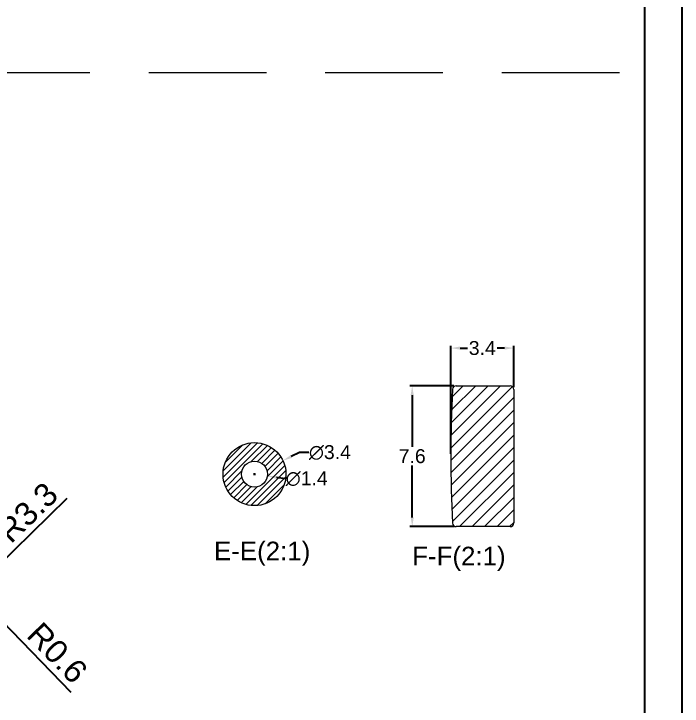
# Model space of a CAD drawing. Header units: millimetres. Extents: x 1336 to 2438, y 1230 to 1601.
# Drawn here: x 2365.4 to 2437.6, y 1377.4 to 1452.1 of the extents above; entities that cross this region are included whole.
import ezdxf

# ---------------------------------------------------------------- set-up
doc = ezdxf.new("R2010")
doc.units = ezdxf.units.MM
doc.linetypes.add('HIDDEN', pattern=[9.525, 6.35, -3.175])
doc.layers.add('Dimension', color=3, linetype='Continuous')
doc.layers.add('Text', color=4, linetype='Continuous')
doc.styles.get("Standard").update_dxf_attribs({"font": 'arial.ttf'})
doc.styles.add('宋体', font='SimSun.ttf')
doc.dimstyles.new('ISO-25', dxfattribs={"dimtxt": 2.5, "dimasz": 2.5, "dimexe": 1.25, "dimexo": 0.625, "dimtad": 1, "dimtxsty": 'Standard', "dimcen": 2.5, "dimadec": 0, "dimazin": 0, "dimtfac": 1, "dimtmove": 0, "dimatfit": 3, "dimfxl": 1, "dimarcsym": 0})
doc.dimstyles.get("Standard").update_dxf_attribs({"dimtxt": 0.18, "dimasz": 0.18, "dimexe": 0.18, "dimexo": 0.0625, "dimgap": 0.09, "dimtad": 0, "dimtih": 1, "dimtoh": 1, "dimdec": 4, "dimzin": 0, "dimdsep": 46, "dimtxsty": 'Standard', "dimcen": 0.09, "dimadec": 0, "dimazin": 0, "dimtfac": 1, "dimtdec": 4, "dimtofl": 0, "dimtmove": 0, "dimatfit": 3, "dimfxl": 1, "dimtolj": 1, "dimtzin": 0, "dimarcsym": 0})
doc.dimstyles.new('Standard$0', dxfattribs={"dimtxt": 2.3, "dimasz": 2, "dimexe": 1, "dimexo": 1, "dimgap": 1, "dimtad": 0, "dimtih": 1, "dimtoh": 1, "dimdec": 1, "dimzin": 0, "dimdsep": 46, "dimtxsty": 'Standard', "dimcen": 0, "dimclrd": 4, "dimclre": 4, "dimclrt": 4, "dimadec": 1, "dimazin": 0, "dimtfac": 1, "dimtdec": 1, "dimtofl": 0, "dimtmove": 0, "dimatfit": 0, "dimfxl": 1, "dimtolj": 1, "dimtzin": 0, "dimarcsym": 0})

# ---------------------------------------------------------------- blocks, each defined once
blk = doc.blocks.new('*D198')
at = {"layer": 'Defpoints', "color": 0, "transparency": 16777216}
for p in [(2361.986, 1388.804), (2362.404, 1388.373)]:
    blk.add_point(p, dxfattribs=at)
at = {"layer": 'Dimension', "color": 0, "lineweight": -2, "transparency": 16777216}
for p, q in [((2361.986, 1388.804), (2362.404, 1388.373)), ((2371.583, 1378.898), (2364.143, 1386.577))]:
    blk.add_line(p, q, dxfattribs=at)
at = {"layer": 'Dimension', "color": 0, "transparency": 16777216}
blk.add_solid([(2364.443, 1386.867), (2363.844, 1386.287), (2362.404, 1388.373)], dxfattribs=at)
at = {"layer": 'Dimension', "color": 0, "transparency": 16777216, "insert": (2370.099, 1383.163), "char_height": 2.5, "attachment_point": 5, "rotation": 314.09198}
blk.add_mtext('R0.6', dxfattribs=at)
blk = doc.blocks.new('*D199')
at = {"layer": 'Defpoints', "color": 0, "transparency": 16777216}
for p in [(2361.687, 1390.603), (2359.311, 1388.29)]:
    blk.add_point(p, dxfattribs=at)
at = {"layer": 'Dimension', "color": 0, "lineweight": -2, "transparency": 16777216}
for p, q in [((2371.142, 1399.805), (2363.478, 1392.346)), ((2359.311, 1388.29), (2361.687, 1390.603))]:
    blk.add_line(p, q, dxfattribs=at)
at = {"layer": 'Dimension', "color": 0, "transparency": 16777216}
blk.add_solid([(2363.188, 1392.645), (2363.769, 1392.048), (2361.687, 1390.603)], dxfattribs=at)
at = {"layer": 'Dimension', "color": 0, "transparency": 16777216, "insert": (2366.879, 1398.31), "char_height": 2.5, "attachment_point": 5, "rotation": 44.22188}
blk.add_mtext('R3.3', dxfattribs=at)
blk = doc.blocks.new('*D200')
at = {"layer": 'Defpoints', "color": 0, "transparency": 16777216}
for p in [(2394.452, 1403.916), (2388.317, 1400.982)]:
    blk.add_point(p, dxfattribs=at)
at = {"layer": 'Dimension', "color": 0, "lineweight": -2, "transparency": 16777216}
for p, q in [((2396.256, 1404.778), (2395.354, 1404.347)), ((2397.256, 1404.778), (2396.256, 1404.778)), ((2391.295, 1402.449), (2391.475, 1402.449)), ((2391.385, 1402.359), (2391.385, 1402.539))]:
    blk.add_line(p, q, dxfattribs=at)
at = {"layer": 'Dimension', "color": 0, "transparency": 16777216}
blk.add_solid([(2395.282, 1404.497), (2395.426, 1404.197), (2394.452, 1403.916)], dxfattribs=at)
at = {"layer": 'Dimension', "color": 0, "transparency": 16777216, "insert": (2399.525, 1404.778), "char_height": 1.5, "attachment_point": 5}
blk.add_mtext('\\A1;∅3.4', dxfattribs=at)
blk = doc.blocks.new('*D201')
at = {"layer": 'Defpoints', "color": 0, "transparency": 16777216}
for p in [(2389.999, 1402.653), (2392.77, 1402.245)]:
    blk.add_point(p, dxfattribs=at)
at = {"layer": 'Dimension', "color": 0, "lineweight": -2, "transparency": 16777216}
for p, q in [((2391.295, 1402.449), (2391.475, 1402.449)), ((2391.385, 1402.359), (2391.385, 1402.539)), ((2394.748, 1401.954), (2393.759, 1402.099))]:
    blk.add_line(p, q, dxfattribs=at)
at = {"layer": 'Dimension', "color": 0, "transparency": 16777216}
blk.add_solid([(2393.783, 1402.264), (2393.735, 1401.935), (2392.77, 1402.245)], dxfattribs=at)
at = {"layer": 'Dimension', "color": 0, "transparency": 16777216, "insert": (2397.017, 1401.954), "char_height": 1.5, "attachment_point": 5}
blk.add_mtext('\\A1;∅1.4', dxfattribs=at)
blk = doc.blocks.new('*D202')
at = {"layer": 'Defpoints', "color": 0, "transparency": 16777216}
for p in [(2419.374, 1416.054), (2419.374, 1411.584), (2412.574, 1404.384)]:
    blk.add_point(p, dxfattribs=at)
at = {"layer": 'Dimension', "color": 3, "lineweight": -2, "transparency": 16777216}
for p, q in [((2412.574, 1404.634), (2412.574, 1416.304)), ((2413.574, 1416.054), (2414.362, 1416.054)), ((2418.374, 1416.054), (2417.586, 1416.054)), ((2419.374, 1411.834), (2419.374, 1416.304))]:
    blk.add_line(p, q, dxfattribs=at)
at = {"layer": 'Dimension', "color": 3, "transparency": 16777216}
for points in [[(2413.574, 1416.221), (2413.574, 1415.887), (2412.574, 1416.054)], [(2418.374, 1416.221), (2418.374, 1415.887), (2419.374, 1416.054)]]:
    blk.add_solid(points, dxfattribs=at)
at = {"layer": 'Dimension', "transparency": 16777216, "insert": (2415.974, 1416.054), "char_height": 1.5, "attachment_point": 5}
blk.add_mtext('\\A1;3.4', dxfattribs=at)
blk = doc.blocks.new('*D203')
at = {"layer": 'Defpoints', "color": 0, "transparency": 16777216}
for p in [(2413.154, 1411.984), (2408.409, 1396.784), (2413.154, 1396.784)]:
    blk.add_point(p, dxfattribs=at)
at = {"layer": 'Dimension', "color": 3, "lineweight": -2, "transparency": 16777216}
for p, q in [((2412.904, 1411.984), (2408.159, 1411.984)), ((2408.409, 1410.984), (2408.409, 1405.4)), ((2408.409, 1397.784), (2408.409, 1403.368)), ((2412.904, 1396.784), (2408.159, 1396.784))]:
    blk.add_line(p, q, dxfattribs=at)
at = {"layer": 'Dimension', "color": 3, "transparency": 16777216}
for points in [[(2408.242, 1410.984), (2408.576, 1410.984), (2408.409, 1411.984)], [(2408.242, 1397.784), (2408.576, 1397.784), (2408.409, 1396.784)]]:
    blk.add_solid(points, dxfattribs=at)
at = {"layer": 'Dimension', "transparency": 16777216, "insert": (2408.409, 1404.384), "char_height": 1.5, "attachment_point": 5}
blk.add_mtext('\\A1;7.6', dxfattribs=at)

msp = doc.modelspace()

# ---------------------------------------------------------------- hatches: boundary and pattern name
at = {"lineweight": 13, "ltscale": 0.1}
h = msp.add_hatch(dxfattribs=at)
h.set_pattern_fill('ANSI31', color=6, scale=0.3)
h.set_pattern_definition([(45, (-4373.8591, 3066.1013), (-0.67351921, 0.67351921), [])])
h.paths.add_polyline_path([(2419.374, 1411.584, 0.414214), (2418.974, 1411.984), (2413.154, 1411.984, 0.399648), (2412.755, 1411.604, 0.024998), (2412.755, 1397.164, 0.399648), (2413.154, 1396.784), (2418.974, 1396.784, 0.414214), (2419.374, 1397.184)])
h = msp.add_hatch(dxfattribs=at)
h.set_pattern_fill('ANSI31', color=6, scale=0.15)
h.set_pattern_definition([(45, (-957.42464, 2235.88977), (-0.336759605, 0.336759605), [])])
h.paths.add_polyline_path([(2394.785, 1402.449, 1), (2387.985, 1402.449, 1)])
h.paths.add_polyline_path([(2392.785, 1402.449, -1), (2389.985, 1402.449, -1)], flags=16)

# ---------------------------------------------------------------- linework, layer by layer
msp.add_line((2433.512, 1307.884), (2433.512, 1594.624))
at = {"color": 1, "linetype": 'HIDDEN', "lineweight": 9, "ltscale": 2}
msp.add_line((2037.074, 1445.803), (2433.512, 1445.803), dxfattribs=at)
at = {"lineweight": 13, "ltscale": 0.1}
for p, q in [((2413.154, 1411.984), (2418.974, 1411.984)), ((2419.374, 1411.584), (2419.374, 1397.184)), ((2418.974, 1396.784), (2413.154, 1396.784))]:
    msp.add_line(p, q, dxfattribs=at)
msp.add_lwpolyline([(2437.55, 1303.624), (2437.55, 1600.624), (2017.55, 1600.624), (2017.55, 1303.624)], close=True)
for radius in [3.4, 1.4]:
    msp.add_circle((2391.385, 1402.449), radius, dxfattribs=at)
for centre, radius, start, end in [((2557.074, 1404.384), 144.5, 177.13601, 182.86399), ((2413.154, 1411.584), 0.4, 90, 177.13601), ((2418.974, 1411.584), 0.4, 0, 90), ((2413.154, 1397.184), 0.4, 182.86399, 270), ((2418.974, 1397.184), 0.4, 270, 0)]:
    msp.add_arc(centre, radius, start, end, dxfattribs=at)

# ---------------------------------------------------------------- texts
at = {"layer": 'Text', "linetype": 'ByBlock', "lineweight": 9, "char_height": 2, "width": 19.8142, "attachment_point": 5, "style": '宋体'}
for s, insert in [('{\\f@Arial Unicode MS|b0|i0|c0|p34;E-E(2:1)}', (2392.211, 1393.862)), ('{\\f@Arial Unicode MS|b0|i0|c0|p34;F-F(2:1)}', (2413.453, 1393.315))]:
    msp.add_mtext(s, dxfattribs=dict(at, insert=insert))

# ---------------------------------------------------------------- dimensions: what is measured, and where the dimension line sits
at = {"layer": 'Dimension'}
dim = msp.add_linear_dim(base=(2419.374, 1416.054), p1=(2412.574, 1404.384), p2=(2419.374, 1411.584), dimstyle='Standard$0', override={"dimtxt": 1.5, "dimasz": 1, "dimexe": 0.25, "dimexo": 0.25, "dimgap": 0.25, "dimlfac": 0.5, "dimclrd": 3, "dimclre": 3, "dimclrt": 256, "dimadec": 0, "dimtdec": 2, "dimatfit": 3}, dxfattribs=at)
dim.commit()
dim.dimension.update_dxf_attribs({"geometry": '*D202', "text_midpoint": (2415.974, 1416.054)})
dim = msp.add_linear_dim(base=(2408.409, 1396.784), p1=(2413.154, 1411.984), p2=(2413.154, 1396.784), angle=90, dimstyle='Standard$0', override={"dimtxt": 1.5, "dimasz": 1, "dimexe": 0.25, "dimexo": 0.25, "dimgap": 0.25, "dimlfac": 0.5, "dimclrd": 3, "dimclre": 3, "dimclrt": 256, "dimadec": 0, "dimtdec": 2, "dimatfit": 3}, dxfattribs=at)
dim.commit()
dim.dimension.update_dxf_attribs({"geometry": '*D203', "text_midpoint": (2408.409, 1404.384)})
for p1, p2, picture, middle in [((2388.317, 1400.982), (2394.452, 1403.916), '*D200', (2399.525, 1404.778)), ((2389.999, 1402.653), (2392.77, 1402.245), '*D201', (2397.017, 1401.954))]:
    dim = msp.add_diameter_dim_2p(p1=p1, p2=p2, dimstyle='Standard', override={"dimtxt": 1.5, "dimasz": 1, "dimtad": 0, "dimtih": 1, "dimtoh": 1, "dimdec": 1, "dimlfac": 0.5, "dimadec": 0}, dxfattribs=at)
    dim.commit()
    dim.dimension.update_dxf_attribs({"geometry": picture, "text_midpoint": middle})
for center, mpoint, picture, middle in [((2359.311, 1388.29), (2361.687, 1390.603), '*D199', (2366.879, 1398.31)), ((2361.986, 1388.804), (2362.404, 1388.373), '*D198', (2370.099, 1383.163))]:
    dim = msp.add_radius_dim(center=center, mpoint=mpoint, dimstyle='ISO-25', override={"dimdec": 1, "dimdsep": 46, "dimtp": 0.2, "dimtm": 0.2}, dxfattribs=at)
    dim.commit()
    dim.dimension.update_dxf_attribs({"geometry": picture, "text_midpoint": middle})

doc.saveas('drawing.dxf')
